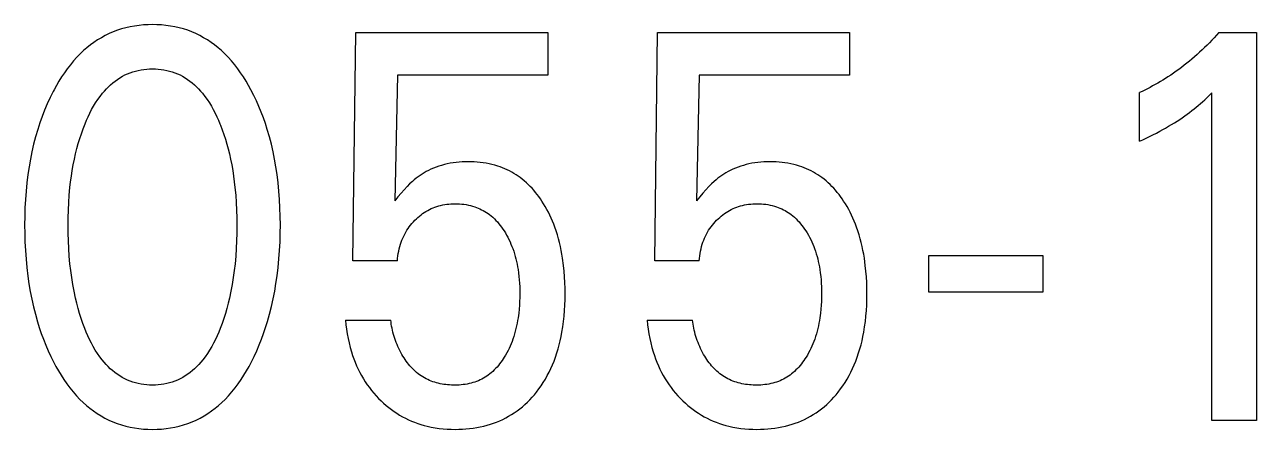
# Model space of a CAD drawing. Extents: x 0 to 420, y 0 to 297.
# Drawn here: x 151.37 to 156.73, y 185.57 to 187.33 of the extents above; entities that cross this region are included whole.
import ezdxf

# ---------------------------------------------------------------- set-up
doc = ezdxf.new("R2010")
doc.units = 0
doc.header["$LTSCALE"] = 23.1
doc.layers.add('10000_FRONT', color=7, linetype='CONTINUOUS')

msp = doc.modelspace()

# ---------------------------------------------------------------- linework, layer by layer
at = {"layer": '10000_FRONT', "color": 7, "linetype": 'CONTINUOUS'}
for p, q in [((151.8085, 187.3201), (151.7898, 187.315)), ((151.8275, 187.3244), (151.8085, 187.3201)), ((151.8466, 187.3278), (151.8275, 187.3244)), ((151.8659, 187.3305), (151.8466, 187.3278)), ((151.8853, 187.3323), (151.8659, 187.3305)), ((151.9048, 187.3335), (151.8853, 187.3323)), ((151.9243, 187.3338), (151.9048, 187.3335)), ((151.9438, 187.3335), (151.9243, 187.3338)), ((151.9634, 187.3324), (151.9438, 187.3335)), ((151.9828, 187.3305), (151.9634, 187.3324)), ((152.0022, 187.3278), (151.9828, 187.3305)), ((152.0213, 187.3244), (152.0022, 187.3278)), ((152.0403, 187.3201), (152.0213, 187.3244)), ((152.0591, 187.315), (152.0403, 187.3201)), ((151.6853, 187.2671), (151.6693, 187.2564)), ((151.7017, 187.277), (151.6853, 187.2671)), ((151.7185, 187.2862), (151.7017, 187.277)), ((151.7357, 187.2946), (151.7185, 187.2862)), ((151.7533, 187.3022), (151.7357, 187.2946)), ((151.7714, 187.3091), (151.7533, 187.3022)), ((151.7898, 187.315), (151.7714, 187.3091)), ((152.0776, 187.3091), (152.0591, 187.315)), ((152.0958, 187.3022), (152.0776, 187.3091)), ((152.1133, 187.2946), (152.0958, 187.3022)), ((152.1305, 187.2862), (152.1133, 187.2946)), ((152.1473, 187.277), (152.1305, 187.2862)), ((152.1637, 187.2671), (152.1473, 187.277)), ((152.1797, 187.2564), (152.1637, 187.2671)), ((152.7978, 186.3049), (152.8101, 187.2989)), ((152.8101, 187.2989), (153.6468, 187.2989)), ((153.6468, 187.2989), (153.6468, 187.1133)), ((154.1128, 186.3049), (154.1251, 187.2989)), ((154.1251, 187.2989), (154.9618, 187.2989)), ((154.9618, 187.2989), (154.9618, 187.1133)), ((156.5404, 187.2657), (156.53, 187.2549)), ((156.5506, 187.2766), (156.5404, 187.2657)), ((156.5607, 187.2877), (156.5506, 187.2766)), ((156.5706, 187.2989), (156.5607, 187.2877)), ((156.5706, 187.2989), (156.7345, 187.2989)), ((156.7345, 187.2989), (156.7345, 185.6085)), ((151.6242, 187.2206), (151.6102, 187.2075)), ((151.6388, 187.2331), (151.6242, 187.2206)), ((151.6538, 187.2451), (151.6388, 187.2331)), ((151.6693, 187.2564), (151.6538, 187.2451)), ((152.1952, 187.2451), (152.1797, 187.2564)), ((152.2103, 187.2331), (152.1952, 187.2451)), ((152.2248, 187.2206), (152.2103, 187.2331)), ((152.2388, 187.2075), (152.2248, 187.2206)), ((156.4871, 187.2132), (156.476, 187.2032)), ((156.498, 187.2234), (156.4871, 187.2132)), ((156.5088, 187.2338), (156.498, 187.2234)), ((156.5195, 187.2443), (156.5088, 187.2338)), ((156.53, 187.2549), (156.5195, 187.2443)), ((151.5664, 187.159), (151.5531, 187.1418)), ((151.5803, 187.1758), (151.5664, 187.159)), ((151.5949, 187.1919), (151.5803, 187.1758)), ((151.6102, 187.2075), (151.5949, 187.1919)), ((152.254, 187.1919), (152.2388, 187.2075)), ((152.2686, 187.1758), (152.254, 187.1919)), ((152.2825, 187.159), (152.2686, 187.1758)), ((152.2957, 187.1418), (152.2825, 187.159)), ((156.4315, 187.1654), (156.4201, 187.1565)), ((156.4427, 187.1746), (156.4315, 187.1654)), ((156.4538, 187.1838), (156.4427, 187.1746)), ((156.4648, 187.1933), (156.4538, 187.1838)), ((156.476, 187.2032), (156.4648, 187.1933)), ((151.5283, 187.1059), (151.5167, 187.0874)), ((151.5404, 187.1241), (151.5283, 187.1059)), ((151.5531, 187.1418), (151.5404, 187.1241)), ((151.7821, 187.1021), (151.793, 187.1086)), ((151.793, 187.1086), (151.8042, 187.1144)), ((151.8042, 187.1144), (151.8154, 187.1195)), ((151.8154, 187.1195), (151.8269, 187.1241)), ((151.8269, 187.1241), (151.8386, 187.1281)), ((151.8386, 187.1281), (151.8505, 187.1316)), ((151.8505, 187.1316), (151.8625, 187.1345)), ((151.8625, 187.1345), (151.8747, 187.1369)), ((151.8747, 187.1369), (151.887, 187.1387)), ((151.887, 187.1387), (151.8994, 187.14)), ((151.8994, 187.14), (151.9118, 187.1408)), ((151.9118, 187.1408), (151.9243, 187.1411)), ((151.9243, 187.1411), (151.9367, 187.1408)), ((151.9367, 187.1408), (151.9492, 187.14)), ((151.9492, 187.14), (151.9616, 187.1387)), ((151.9616, 187.1387), (151.9739, 187.1369)), ((151.9739, 187.1369), (151.9861, 187.1345)), ((151.9861, 187.1345), (151.9981, 187.1316)), ((151.9981, 187.1316), (152.01, 187.1281)), ((152.01, 187.1281), (152.0217, 187.1241)), ((152.0217, 187.1241), (152.0331, 187.1195)), ((152.0331, 187.1195), (152.0443, 187.1144)), ((152.0443, 187.1144), (152.0556, 187.1086)), ((152.0556, 187.1086), (152.0665, 187.1021)), ((152.3084, 187.1241), (152.2957, 187.1418)), ((152.3204, 187.1059), (152.3084, 187.1241)), ((152.3319, 187.0874), (152.3204, 187.1059)), ((152.9914, 187.1133), (152.9801, 186.5664)), ((153.6468, 187.1133), (152.9914, 187.1133)), ((154.3063, 187.1133), (154.2951, 186.5664)), ((154.9618, 187.1133), (154.3063, 187.1133)), ((156.3494, 187.1061), (156.3385, 187.0991)), ((156.3615, 187.1141), (156.3494, 187.1061)), ((156.3734, 187.1222), (156.3615, 187.1141)), ((156.3853, 187.1305), (156.3734, 187.1222)), ((156.397, 187.139), (156.3853, 187.1305)), ((156.4086, 187.1477), (156.397, 187.139)), ((156.4201, 187.1565), (156.4086, 187.1477)), ((151.5057, 187.0686), (151.4952, 187.0495)), ((151.5167, 187.0874), (151.5057, 187.0686)), ((151.7145, 187.0442), (151.7232, 187.0536)), ((151.7232, 187.0536), (151.7322, 187.0627)), ((151.7322, 187.0627), (151.7415, 187.0714)), ((151.7415, 187.0714), (151.7511, 187.0798)), ((151.7511, 187.0798), (151.7611, 187.0877)), ((151.7611, 187.0877), (151.7714, 187.0952)), ((151.7714, 187.0952), (151.7821, 187.1021)), ((152.0665, 187.1021), (152.0771, 187.0952)), ((152.0771, 187.0952), (152.0874, 187.0877)), ((152.0874, 187.0877), (152.0974, 187.0798)), ((152.0974, 187.0798), (152.1071, 187.0714)), ((152.1071, 187.0714), (152.1164, 187.0627)), ((152.1164, 187.0627), (152.1254, 187.0536)), ((152.1254, 187.0536), (152.134, 187.0442)), ((152.3429, 187.0686), (152.3319, 187.0874)), ((152.3534, 187.0495), (152.3429, 187.0686)), ((156.2596, 187.0543), (156.2479, 187.0485)), ((156.2711, 187.0603), (156.2596, 187.0543)), ((156.2825, 187.0664), (156.2711, 187.0603)), ((156.2939, 187.0726), (156.2825, 187.0664)), ((156.3052, 187.079), (156.2939, 187.0726)), ((156.3164, 187.0856), (156.3052, 187.079)), ((156.3275, 187.0923), (156.3164, 187.0856)), ((156.3385, 187.0991), (156.3275, 187.0923)), ((151.478, 187.0156), (151.4655, 186.9885)), ((151.4914, 187.0422), (151.478, 187.0156)), ((151.4952, 187.0495), (151.4914, 187.0422)), ((151.6763, 186.9929), (151.6857, 187.0071)), ((151.6857, 187.0071), (151.6957, 187.021)), ((151.6957, 187.021), (151.7063, 187.0345)), ((151.7063, 187.0345), (151.7145, 187.0442)), ((152.134, 187.0442), (152.1423, 187.0345)), ((152.1423, 187.0345), (152.1529, 187.021)), ((152.1529, 187.021), (152.1629, 187.0071)), ((152.1629, 187.0071), (152.1723, 186.9929)), ((152.3656, 187.0257), (152.3534, 187.0495)), ((152.3771, 187.0016), (152.3656, 187.0257)), ((152.3879, 186.9772), (152.3771, 187.0016)), ((156.2362, 187.0429), (156.2245, 187.0374)), ((156.2245, 186.8254), (156.2245, 187.0374)), ((156.2479, 187.0485), (156.2362, 187.0429)), ((156.4906, 186.9895), (156.5003, 186.9981)), ((156.5003, 186.9981), (156.5098, 187.0068)), ((156.5098, 187.0068), (156.5255, 187.0214)), ((156.5255, 187.0214), (156.5409, 187.0362)), ((156.5409, 185.6085), (156.5409, 187.0362)), ((151.4539, 186.9611), (151.4432, 186.9334)), ((151.4655, 186.9885), (151.4539, 186.9611)), ((151.6439, 186.9327), (151.6513, 186.9481)), ((151.6513, 186.9481), (151.6592, 186.9633)), ((151.6592, 186.9633), (151.6675, 186.9782)), ((151.6675, 186.9782), (151.6763, 186.9929)), ((152.1723, 186.9929), (152.1811, 186.9782)), ((152.1811, 186.9782), (152.1894, 186.9633)), ((152.1894, 186.9633), (152.1972, 186.9481)), ((152.1972, 186.9481), (152.2046, 186.9327)), ((152.398, 186.9525), (152.3879, 186.9772)), ((152.4075, 186.9276), (152.398, 186.9525)), ((156.4223, 186.9357), (156.4329, 186.9433)), ((156.4329, 186.9433), (156.4435, 186.9512)), ((156.4435, 186.9512), (156.4539, 186.9591)), ((156.4539, 186.9591), (156.463, 186.9663)), ((156.463, 186.9663), (156.4719, 186.9736)), ((156.4719, 186.9736), (156.4808, 186.9811)), ((156.4808, 186.9811), (156.4906, 186.9895)), ((151.4332, 186.9054), (151.4241, 186.8771)), ((151.4432, 186.9334), (151.4332, 186.9054)), ((151.6221, 186.8801), (151.6304, 186.9013)), ((151.6304, 186.9013), (151.637, 186.9171)), ((151.637, 186.9171), (151.6439, 186.9327)), ((152.2046, 186.9327), (152.2116, 186.9171)), ((152.2116, 186.9171), (152.2182, 186.9013)), ((152.2182, 186.9013), (152.2205, 186.8956)), ((152.2205, 186.8956), (152.2282, 186.8753)), ((152.4163, 186.9024), (152.4075, 186.9276)), ((152.4245, 186.8771), (152.4163, 186.9024)), ((156.3391, 186.8833), (156.3519, 186.8907)), ((156.3519, 186.8907), (156.3646, 186.8982)), ((156.3646, 186.8982), (156.3772, 186.9059)), ((156.3772, 186.9059), (156.3897, 186.9137)), ((156.3897, 186.9137), (156.4007, 186.9209)), ((156.4007, 186.9209), (156.4115, 186.9282)), ((156.4115, 186.9282), (156.4223, 186.9357)), ((151.4147, 186.845), (151.4063, 186.8126)), ((151.4241, 186.8771), (151.4147, 186.845)), ((151.6009, 186.8153), (151.6074, 186.837)), ((151.6074, 186.837), (151.6145, 186.8586)), ((151.6145, 186.8586), (151.6221, 186.8801)), ((152.2282, 186.8753), (152.2354, 186.8548)), ((152.2354, 186.8548), (152.2421, 186.8341)), ((152.4339, 186.845), (152.4245, 186.8771)), ((152.4423, 186.8126), (152.4339, 186.845)), ((156.2394, 186.8324), (156.2543, 186.8394)), ((156.2543, 186.8394), (156.2691, 186.8466)), ((156.2691, 186.8466), (156.2839, 186.854)), ((156.2839, 186.854), (156.2986, 186.8615)), ((156.2986, 186.8615), (156.3132, 186.8692)), ((156.3132, 186.8692), (156.3262, 186.8762)), ((156.3262, 186.8762), (156.3391, 186.8833)), ((151.4063, 186.8126), (151.3987, 186.78)), ((151.5894, 186.7713), (151.5949, 186.7934)), ((151.5949, 186.7934), (151.6009, 186.8153)), ((152.2421, 186.8341), (152.2483, 186.8133)), ((152.2483, 186.8133), (152.2539, 186.7924)), ((152.2539, 186.7924), (152.2592, 186.7713)), ((152.4498, 186.78), (152.4423, 186.8126)), ((156.2245, 186.8254), (156.2394, 186.8324)), ((151.3921, 186.7472), (151.3863, 186.7142)), ((151.3987, 186.78), (151.3921, 186.7472)), ((151.5791, 186.7226), (151.584, 186.747)), ((151.584, 186.747), (151.5894, 186.7713)), ((152.2592, 186.7713), (152.2646, 186.747)), ((152.2646, 186.747), (152.2695, 186.7226)), ((152.4565, 186.7472), (152.4498, 186.78)), ((152.4622, 186.7142), (152.4565, 186.7472)), ((153.2211, 186.7294), (153.208, 186.7267)), ((153.2342, 186.7315), (153.2211, 186.7294)), ((153.2474, 186.7333), (153.2342, 186.7315)), ((153.2607, 186.7346), (153.2474, 186.7333)), ((153.274, 186.7355), (153.2607, 186.7346)), ((153.2873, 186.7361), (153.274, 186.7355)), ((153.3007, 186.7362), (153.2873, 186.7361)), ((153.3137, 186.7361), (153.3007, 186.7362)), ((153.3267, 186.7355), (153.3137, 186.7361)), ((153.3396, 186.7347), (153.3267, 186.7355)), ((153.3526, 186.7334), (153.3396, 186.7347)), ((153.3655, 186.7318), (153.3526, 186.7334)), ((153.3783, 186.7297), (153.3655, 186.7318)), ((153.3911, 186.7272), (153.3783, 186.7297)), ((154.536, 186.7294), (154.523, 186.7267)), ((154.5492, 186.7315), (154.536, 186.7294)), ((154.5624, 186.7333), (154.5492, 186.7315)), ((154.5756, 186.7346), (154.5624, 186.7333)), ((154.5889, 186.7355), (154.5756, 186.7346)), ((154.6023, 186.7361), (154.5889, 186.7355)), ((154.6156, 186.7362), (154.6023, 186.7361)), ((154.6286, 186.7361), (154.6156, 186.7362)), ((154.6416, 186.7355), (154.6286, 186.7361)), ((154.6546, 186.7347), (154.6416, 186.7355)), ((154.6675, 186.7334), (154.6546, 186.7347)), ((154.6804, 186.7318), (154.6675, 186.7334)), ((154.6933, 186.7297), (154.6804, 186.7318)), ((154.706, 186.7272), (154.6933, 186.7297)), ((151.3814, 186.6811), (151.3769, 186.6447)), ((151.3863, 186.7142), (151.3814, 186.6811)), ((151.571, 186.6734), (151.5748, 186.698)), ((151.5748, 186.698), (151.5791, 186.7226)), ((152.2695, 186.7226), (152.2738, 186.698)), ((152.2738, 186.698), (152.2776, 186.6734)), ((152.4672, 186.6811), (152.4622, 186.7142)), ((152.4717, 186.6447), (152.4672, 186.6811)), ((153.0903, 186.6767), (153.0816, 186.6706)), ((153.0992, 186.6825), (153.0903, 186.6767)), ((153.1082, 186.6881), (153.0992, 186.6825)), ((153.1174, 186.6933), (153.1082, 186.6881)), ((153.1268, 186.6982), (153.1174, 186.6933)), ((153.1379, 186.7035), (153.1268, 186.6982)), ((153.1492, 186.7085), (153.1379, 186.7035)), ((153.1607, 186.7129), (153.1492, 186.7085)), ((153.1724, 186.717), (153.1607, 186.7129)), ((153.1842, 186.7206), (153.1724, 186.717)), ((153.1961, 186.7239), (153.1842, 186.7206)), ((153.208, 186.7267), (153.1961, 186.7239)), ((153.4037, 186.7244), (153.3911, 186.7272)), ((153.4163, 186.721), (153.4037, 186.7244)), ((153.4287, 186.7172), (153.4163, 186.721)), ((153.4391, 186.7136), (153.4287, 186.7172)), ((153.4495, 186.7097), (153.4391, 186.7136)), ((153.4597, 186.7054), (153.4495, 186.7097)), ((153.4698, 186.7009), (153.4597, 186.7054)), ((153.4797, 186.696), (153.4698, 186.7009)), ((153.4895, 186.6908), (153.4797, 186.696)), ((153.4991, 186.6852), (153.4895, 186.6908)), ((153.5085, 186.6794), (153.4991, 186.6852)), ((153.5177, 186.6733), (153.5085, 186.6794)), ((154.4052, 186.6767), (154.3966, 186.6706)), ((154.4141, 186.6825), (154.4052, 186.6767)), ((154.4231, 186.6881), (154.4141, 186.6825)), ((154.4324, 186.6933), (154.4231, 186.6881)), ((154.4417, 186.6982), (154.4324, 186.6933)), ((154.4529, 186.7035), (154.4417, 186.6982)), ((154.4642, 186.7085), (154.4529, 186.7035)), ((154.4757, 186.7129), (154.4642, 186.7085)), ((154.4873, 186.717), (154.4757, 186.7129)), ((154.4991, 186.7206), (154.4873, 186.717)), ((154.511, 186.7239), (154.4991, 186.7206)), ((154.523, 186.7267), (154.511, 186.7239)), ((154.7187, 186.7244), (154.706, 186.7272)), ((154.7312, 186.721), (154.7187, 186.7244)), ((154.7436, 186.7172), (154.7312, 186.721)), ((154.7541, 186.7136), (154.7436, 186.7172)), ((154.7644, 186.7097), (154.7541, 186.7136)), ((154.7746, 186.7054), (154.7644, 186.7097)), ((154.7847, 186.7009), (154.7746, 186.7054)), ((154.7946, 186.696), (154.7847, 186.7009)), ((154.8044, 186.6908), (154.7946, 186.696)), ((154.814, 186.6852), (154.8044, 186.6908)), ((154.8234, 186.6794), (154.814, 186.6852)), ((154.8327, 186.6733), (154.8234, 186.6794)), ((151.3769, 186.6447), (151.3733, 186.6081)), ((151.5618, 186.591), (151.5648, 186.6239)), ((151.5648, 186.6239), (151.5677, 186.6487)), ((151.5677, 186.6487), (151.571, 186.6734)), ((152.2776, 186.6734), (152.2809, 186.6487)), ((152.2809, 186.6487), (152.2837, 186.6239)), ((152.2837, 186.6239), (152.2868, 186.591)), ((152.4753, 186.6081), (152.4717, 186.6447)), ((153.0334, 186.6279), (153.0204, 186.6141)), ((153.0449, 186.6395), (153.0334, 186.6279)), ((153.0569, 186.6507), (153.0449, 186.6395)), ((153.065, 186.6576), (153.0569, 186.6507)), ((153.0732, 186.6642), (153.065, 186.6576)), ((153.0816, 186.6706), (153.0732, 186.6642)), ((153.5267, 186.6669), (153.5177, 186.6733)), ((153.5355, 186.6602), (153.5267, 186.6669)), ((153.5446, 186.6528), (153.5355, 186.6602)), ((153.5534, 186.6451), (153.5446, 186.6528)), ((153.5619, 186.6372), (153.5534, 186.6451)), ((153.5702, 186.629), (153.5619, 186.6372)), ((153.5782, 186.6205), (153.5702, 186.629)), ((154.3483, 186.6279), (154.3353, 186.6141)), ((154.3599, 186.6395), (154.3483, 186.6279)), ((154.3719, 186.6507), (154.3599, 186.6395)), ((154.3799, 186.6576), (154.3719, 186.6507)), ((154.3881, 186.6642), (154.3799, 186.6576)), ((154.3966, 186.6706), (154.3881, 186.6642)), ((154.8417, 186.6669), (154.8327, 186.6733)), ((154.8505, 186.6602), (154.8417, 186.6669)), ((154.8595, 186.6528), (154.8505, 186.6602)), ((154.8683, 186.6451), (154.8595, 186.6528)), ((154.8769, 186.6372), (154.8683, 186.6451)), ((154.8851, 186.629), (154.8769, 186.6372)), ((154.8932, 186.6205), (154.8851, 186.629)), ((151.3706, 186.5716), (151.3687, 186.5349)), ((151.3733, 186.6081), (151.3706, 186.5716)), ((151.5595, 186.5581), (151.5618, 186.591)), ((152.2868, 186.591), (152.2891, 186.5581)), ((152.478, 186.5716), (152.4753, 186.6081)), ((152.4799, 186.5349), (152.478, 186.5716)), ((152.9938, 186.5832), (152.9801, 186.5664)), ((153.0078, 186.5998), (152.9938, 186.5832)), ((153.0204, 186.6141), (153.0078, 186.5998)), ((153.586, 186.6118), (153.5782, 186.6205)), ((153.5936, 186.6028), (153.586, 186.6118)), ((153.6008, 186.5937), (153.5936, 186.6028)), ((153.6079, 186.5844), (153.6008, 186.5937)), ((153.6147, 186.5748), (153.6079, 186.5844)), ((153.6212, 186.5652), (153.6147, 186.5748)), ((154.3087, 186.5832), (154.2951, 186.5664)), ((154.3227, 186.5998), (154.3087, 186.5832)), ((154.3353, 186.6141), (154.3227, 186.5998)), ((154.901, 186.6118), (154.8932, 186.6205)), ((154.9085, 186.6028), (154.901, 186.6118)), ((154.9158, 186.5937), (154.9085, 186.6028)), ((154.9228, 186.5844), (154.9158, 186.5937)), ((154.9296, 186.5748), (154.9228, 186.5844)), ((154.9361, 186.5652), (154.9296, 186.5748)), ((151.3687, 186.5349), (151.3676, 186.4982)), ((151.5569, 186.4921), (151.5579, 186.5251)), ((151.5579, 186.5251), (151.5595, 186.5581)), ((152.2891, 186.5581), (152.2907, 186.5251)), ((152.2907, 186.5251), (152.2916, 186.4921)), ((152.481, 186.4982), (152.4799, 186.5349)), ((153.1014, 186.5103), (153.1086, 186.5152)), ((153.1086, 186.5152), (153.116, 186.5198)), ((153.116, 186.5198), (153.1236, 186.5242)), ((153.1236, 186.5242), (153.1313, 186.5282)), ((153.1313, 186.5282), (153.1391, 186.5319)), ((153.1391, 186.5319), (153.147, 186.5353)), ((153.147, 186.5353), (153.1551, 186.5384)), ((153.1551, 186.5384), (153.1633, 186.5412)), ((153.1633, 186.5412), (153.1716, 186.5437)), ((153.1716, 186.5437), (153.1799, 186.5459)), ((153.1799, 186.5459), (153.1888, 186.5478)), ((153.1888, 186.5478), (153.1978, 186.5495)), ((153.1978, 186.5495), (153.2068, 186.5508)), ((153.2068, 186.5508), (153.2159, 186.5518)), ((153.2159, 186.5518), (153.225, 186.5525)), ((153.225, 186.5525), (153.2342, 186.553)), ((153.2342, 186.553), (153.2433, 186.5531)), ((153.2433, 186.5531), (153.2529, 186.553)), ((153.2529, 186.553), (153.2625, 186.5525)), ((153.2625, 186.5525), (153.2721, 186.5518)), ((153.2721, 186.5518), (153.2817, 186.5507)), ((153.2817, 186.5507), (153.2912, 186.5493)), ((153.2912, 186.5493), (153.3006, 186.5475)), ((153.3006, 186.5475), (153.31, 186.5454)), ((153.31, 186.5454), (153.3193, 186.5429)), ((153.3193, 186.5429), (153.3284, 186.54)), ((153.3284, 186.54), (153.3361, 186.5372)), ((153.3361, 186.5372), (153.3437, 186.5342)), ((153.3437, 186.5342), (153.3512, 186.5309)), ((153.3512, 186.5309), (153.3585, 186.5273)), ((153.3585, 186.5273), (153.3657, 186.5235)), ((153.3657, 186.5235), (153.3728, 186.5194)), ((153.3728, 186.5194), (153.3797, 186.5151)), ((153.3797, 186.5151), (153.3865, 186.5105)), ((153.6288, 186.5532), (153.6212, 186.5652)), ((153.6361, 186.541), (153.6288, 186.5532)), ((153.643, 186.5286), (153.6361, 186.541)), ((153.6496, 186.516), (153.643, 186.5286)), ((153.6558, 186.5033), (153.6496, 186.516)), ((154.4163, 186.5103), (154.4236, 186.5152)), ((154.4236, 186.5152), (154.431, 186.5198)), ((154.431, 186.5198), (154.4386, 186.5242)), ((154.4386, 186.5242), (154.4462, 186.5282)), ((154.4462, 186.5282), (154.454, 186.5319)), ((154.454, 186.5319), (154.462, 186.5353)), ((154.462, 186.5353), (154.47, 186.5384)), ((154.47, 186.5384), (154.4782, 186.5412)), ((154.4782, 186.5412), (154.4865, 186.5437)), ((154.4865, 186.5437), (154.4949, 186.5459)), ((154.4949, 186.5459), (154.5038, 186.5478)), ((154.5038, 186.5478), (154.5128, 186.5495)), ((154.5128, 186.5495), (154.5218, 186.5508)), ((154.5218, 186.5508), (154.5309, 186.5518)), ((154.5309, 186.5518), (154.54, 186.5525)), ((154.54, 186.5525), (154.5491, 186.553)), ((154.5491, 186.553), (154.5583, 186.5531)), ((154.5583, 186.5531), (154.5679, 186.553)), ((154.5679, 186.553), (154.5775, 186.5525)), ((154.5775, 186.5525), (154.5871, 186.5518)), ((154.5871, 186.5518), (154.5966, 186.5507)), ((154.5966, 186.5507), (154.6061, 186.5493)), ((154.6061, 186.5493), (154.6156, 186.5475)), ((154.6156, 186.5475), (154.6249, 186.5454)), ((154.6249, 186.5454), (154.6342, 186.5429)), ((154.6342, 186.5429), (154.6434, 186.54)), ((154.6434, 186.54), (154.651, 186.5372)), ((154.651, 186.5372), (154.6586, 186.5342)), ((154.6586, 186.5342), (154.6661, 186.5309)), ((154.6661, 186.5309), (154.6734, 186.5273)), ((154.6734, 186.5273), (154.6807, 186.5235)), ((154.6807, 186.5235), (154.6877, 186.5194)), ((154.6877, 186.5194), (154.6946, 186.5151)), ((154.6946, 186.5151), (154.7014, 186.5105)), ((154.9438, 186.5532), (154.9361, 186.5652)), ((154.951, 186.541), (154.9438, 186.5532)), ((154.958, 186.5286), (154.951, 186.541)), ((154.9645, 186.516), (154.958, 186.5286)), ((154.9708, 186.5033), (154.9645, 186.516)), ((151.3676, 186.4982), (151.3672, 186.4615)), ((151.3672, 186.4615), (151.3675, 186.4242)), ((151.5566, 186.4591), (151.5569, 186.4921)), ((152.2916, 186.4921), (152.2919, 186.4591)), ((152.4814, 186.4615), (152.481, 186.4982)), ((152.4811, 186.4243), (152.4814, 186.4615)), ((153.0433, 186.4531), (153.049, 186.4606)), ((153.049, 186.4606), (153.0549, 186.4678)), ((153.0549, 186.4678), (153.0612, 186.4748)), ((153.0612, 186.4748), (153.0676, 186.4815)), ((153.0676, 186.4815), (153.0743, 186.488)), ((153.0743, 186.488), (153.0808, 186.4939)), ((153.0808, 186.4939), (153.0875, 186.4996)), ((153.0875, 186.4996), (153.0944, 186.5051)), ((153.0944, 186.5051), (153.1014, 186.5103)), ((153.3865, 186.5105), (153.393, 186.5057)), ((153.393, 186.5057), (153.3994, 186.5006)), ((153.3994, 186.5006), (153.4068, 186.4943)), ((153.4068, 186.4943), (153.4139, 186.4877)), ((153.4139, 186.4877), (153.4207, 186.4809)), ((153.4207, 186.4809), (153.4272, 186.4738)), ((153.4272, 186.4738), (153.4335, 186.4664)), ((153.4335, 186.4664), (153.4396, 186.4588)), ((153.6617, 186.4904), (153.6558, 186.5033)), ((153.6673, 186.4774), (153.6617, 186.4904)), ((153.6726, 186.4642), (153.6673, 186.4774)), ((153.6775, 186.451), (153.6726, 186.4642)), ((154.3582, 186.4531), (154.3639, 186.4606)), ((154.3639, 186.4606), (154.3699, 186.4678)), ((154.3699, 186.4678), (154.3761, 186.4748)), ((154.3761, 186.4748), (154.3826, 186.4815)), ((154.3826, 186.4815), (154.3893, 186.488)), ((154.3893, 186.488), (154.3958, 186.4939)), ((154.3958, 186.4939), (154.4024, 186.4996)), ((154.4024, 186.4996), (154.4093, 186.5051)), ((154.4093, 186.5051), (154.4163, 186.5103)), ((154.7014, 186.5105), (154.708, 186.5057)), ((154.708, 186.5057), (154.7144, 186.5006)), ((154.7144, 186.5006), (154.7217, 186.4943)), ((154.7217, 186.4943), (154.7288, 186.4877)), ((154.7288, 186.4877), (154.7356, 186.4809)), ((154.7356, 186.4809), (154.7422, 186.4738)), ((154.7422, 186.4738), (154.7485, 186.4664)), ((154.7485, 186.4664), (154.7545, 186.4588)), ((154.9767, 186.4904), (154.9708, 186.5033)), ((154.9823, 186.4774), (154.9767, 186.4904)), ((154.9875, 186.4642), (154.9823, 186.4774)), ((154.9925, 186.451), (154.9875, 186.4642)), ((151.3675, 186.4242), (151.3686, 186.3869)), ((151.5569, 186.4256), (151.5566, 186.4591)), ((151.5578, 186.3922), (151.5569, 186.4256)), ((152.2916, 186.4256), (152.2907, 186.3922)), ((152.2919, 186.4591), (152.2916, 186.4256)), ((152.48, 186.3871), (152.4811, 186.4243)), ((153.0151, 186.4037), (153.0191, 186.4125)), ((153.0191, 186.4125), (153.0233, 186.4211)), ((153.0233, 186.4211), (153.0279, 186.4295)), ((153.0279, 186.4295), (153.0328, 186.4377)), ((153.0328, 186.4377), (153.0379, 186.4455)), ((153.0379, 186.4455), (153.0433, 186.4531)), ((153.4396, 186.4588), (153.4454, 186.4511)), ((153.4454, 186.4511), (153.451, 186.4431)), ((153.451, 186.4431), (153.4563, 186.435)), ((153.4563, 186.435), (153.4621, 186.4258)), ((153.4621, 186.4258), (153.4675, 186.4165)), ((153.4675, 186.4165), (153.4727, 186.407)), ((153.4727, 186.407), (153.4776, 186.3973)), ((153.6832, 186.4345), (153.6775, 186.451)), ((153.6885, 186.4178), (153.6832, 186.4345)), ((153.6933, 186.401), (153.6885, 186.4178)), ((154.3301, 186.4037), (154.334, 186.4125)), ((154.334, 186.4125), (154.3383, 186.4211)), ((154.3383, 186.4211), (154.3428, 186.4295)), ((154.3428, 186.4295), (154.3477, 186.4377)), ((154.3477, 186.4377), (154.3528, 186.4455)), ((154.3528, 186.4455), (154.3582, 186.4531)), ((154.7545, 186.4588), (154.7603, 186.4511)), ((154.7603, 186.4511), (154.7659, 186.4431)), ((154.7659, 186.4431), (154.7713, 186.435)), ((154.7713, 186.435), (154.777, 186.4258)), ((154.777, 186.4258), (154.7824, 186.4165)), ((154.7824, 186.4165), (154.7876, 186.407)), ((154.7876, 186.407), (154.7925, 186.3973)), ((154.9982, 186.4345), (154.9925, 186.451)), ((155.0034, 186.4178), (154.9982, 186.4345)), ((155.0082, 186.401), (155.0034, 186.4178)), ((151.3686, 186.3869), (151.3705, 186.3496)), ((151.5594, 186.3587), (151.5578, 186.3922)), ((151.5617, 186.3253), (151.5594, 186.3587)), ((152.2892, 186.3587), (152.2869, 186.3253)), ((152.2907, 186.3922), (152.2892, 186.3587)), ((152.4781, 186.3499), (152.48, 186.3871)), ((152.9973, 186.3462), (152.9996, 186.3564)), ((152.9996, 186.3564), (153.0022, 186.3666)), ((153.0022, 186.3666), (153.0052, 186.3767)), ((153.0052, 186.3767), (153.0082, 186.3858)), ((153.0082, 186.3858), (153.0115, 186.3948)), ((153.0115, 186.3948), (153.0151, 186.4037)), ((153.4776, 186.3973), (153.4822, 186.3875)), ((153.4822, 186.3875), (153.4865, 186.3776)), ((153.4865, 186.3776), (153.4906, 186.3676)), ((153.4906, 186.3676), (153.4944, 186.3575)), ((153.4944, 186.3575), (153.4983, 186.3464)), ((153.6977, 186.3841), (153.6933, 186.401)), ((153.7017, 186.3671), (153.6977, 186.3841)), ((153.7053, 186.35), (153.7017, 186.3671)), ((154.3122, 186.3462), (154.3145, 186.3564)), ((154.3145, 186.3564), (154.3171, 186.3666)), ((154.3171, 186.3666), (154.3201, 186.3767)), ((154.3201, 186.3767), (154.3231, 186.3858)), ((154.3231, 186.3858), (154.3264, 186.3948)), ((154.3264, 186.3948), (154.3301, 186.4037)), ((154.7925, 186.3973), (154.7971, 186.3875)), ((154.7971, 186.3875), (154.8015, 186.3776)), ((154.8015, 186.3776), (154.8056, 186.3676)), ((154.8056, 186.3676), (154.8094, 186.3575)), ((154.8094, 186.3575), (154.8132, 186.3464)), ((155.0126, 186.3841), (155.0082, 186.401)), ((155.0166, 186.3671), (155.0126, 186.3841)), ((155.0202, 186.35), (155.0166, 186.3671)), ((151.3705, 186.3496), (151.3732, 186.3124)), ((151.3732, 186.3124), (151.3767, 186.2753)), ((151.5647, 186.2919), (151.5617, 186.3253)), ((152.2869, 186.3253), (152.2839, 186.2919)), ((152.4718, 186.2757), (152.4754, 186.3128)), ((152.4754, 186.3128), (152.4781, 186.3499)), ((152.9914, 186.3049), (152.7978, 186.3049)), ((152.9914, 186.3049), (152.9924, 186.3152)), ((152.9924, 186.3152), (152.9937, 186.3256)), ((152.9937, 186.3256), (152.9953, 186.3359)), ((152.9953, 186.3359), (152.9973, 186.3462)), ((153.4983, 186.3464), (153.5019, 186.3352)), ((153.5019, 186.3352), (153.5051, 186.3239)), ((153.5051, 186.3239), (153.5081, 186.3125)), ((153.5081, 186.3125), (153.5108, 186.3011)), ((153.5108, 186.3011), (153.5132, 186.2895)), ((153.7085, 186.3328), (153.7053, 186.35)), ((153.7113, 186.3156), (153.7085, 186.3328)), ((153.7156, 186.2845), (153.7113, 186.3156)), ((154.3063, 186.3049), (154.1128, 186.3049)), ((154.3063, 186.3049), (154.3073, 186.3152)), ((154.3073, 186.3152), (154.3087, 186.3256)), ((154.3087, 186.3256), (154.3103, 186.3359)), ((154.3103, 186.3359), (154.3122, 186.3462)), ((154.8132, 186.3464), (154.8168, 186.3352)), ((154.8168, 186.3352), (154.8201, 186.3239)), ((154.8201, 186.3239), (154.823, 186.3125)), ((154.823, 186.3125), (154.8257, 186.3011)), ((154.8257, 186.3011), (154.8282, 186.2895)), ((155.0234, 186.3328), (155.0202, 186.35)), ((155.0263, 186.3156), (155.0234, 186.3328)), ((155.0305, 186.2845), (155.0263, 186.3156)), ((155.3069, 186.1676), (155.3069, 186.3278)), ((155.3069, 186.3278), (155.8046, 186.3278)), ((155.8046, 186.3278), (155.8046, 186.1676)), ((151.3767, 186.2753), (151.3812, 186.2382)), ((151.5681, 186.2617), (151.5647, 186.2919)), ((151.5722, 186.2316), (151.5681, 186.2617)), ((152.2804, 186.2617), (152.2764, 186.2316)), ((152.2839, 186.2919), (152.2804, 186.2617)), ((152.4674, 186.2388), (152.4718, 186.2757)), ((153.5132, 186.2895), (153.5154, 186.278)), ((153.5154, 186.278), (153.5173, 186.2664)), ((153.5173, 186.2664), (153.5194, 186.2515)), ((153.5194, 186.2515), (153.5212, 186.2365)), ((153.7182, 186.2595), (153.7156, 186.2845)), ((153.7202, 186.2345), (153.7182, 186.2595)), ((154.8282, 186.2895), (154.8303, 186.278)), ((154.8303, 186.278), (154.8323, 186.2664)), ((154.8323, 186.2664), (154.8344, 186.2515)), ((154.8344, 186.2515), (154.8361, 186.2365)), ((155.0332, 186.2595), (155.0305, 186.2845)), ((155.0352, 186.2345), (155.0332, 186.2595)), ((151.3812, 186.2382), (151.386, 186.2046)), ((151.386, 186.2046), (151.3917, 186.1711)), ((151.577, 186.2017), (151.5722, 186.2316)), ((151.5826, 186.1718), (151.577, 186.2017)), ((152.2715, 186.2017), (152.266, 186.1718)), ((152.2764, 186.2316), (152.2715, 186.2017)), ((152.4568, 186.1717), (152.4625, 186.2052)), ((152.4625, 186.2052), (152.4674, 186.2388)), ((153.5212, 186.2365), (153.5226, 186.2216)), ((153.5226, 186.2216), (153.5236, 186.2066)), ((153.5236, 186.2066), (153.5244, 186.1916)), ((153.5244, 186.1916), (153.5248, 186.1766)), ((153.7216, 186.2094), (153.7202, 186.2345)), ((153.7224, 186.1843), (153.7216, 186.2094)), ((154.8361, 186.2365), (154.8375, 186.2216)), ((154.8375, 186.2216), (154.8386, 186.2066)), ((154.8386, 186.2066), (154.8393, 186.1916)), ((154.8393, 186.1916), (154.8397, 186.1766)), ((155.0365, 186.2094), (155.0352, 186.2345)), ((155.0373, 186.1843), (155.0365, 186.2094)), ((151.3917, 186.1711), (151.3982, 186.1378)), ((151.3982, 186.1378), (151.4056, 186.1046)), ((151.5889, 186.1421), (151.5826, 186.1718)), ((151.5943, 186.1197), (151.5889, 186.1421)), ((152.2596, 186.1421), (152.2542, 186.1197)), ((152.266, 186.1718), (152.2596, 186.1421)), ((152.4429, 186.1052), (152.4503, 186.1383)), ((152.4503, 186.1383), (152.4568, 186.1717)), ((153.5248, 186.1446), (153.5242, 186.1276)), ((153.5248, 186.1766), (153.5249, 186.1615)), ((153.5249, 186.1615), (153.5248, 186.1446)), ((153.7223, 186.1353), (153.7226, 186.1591)), ((153.7226, 186.1591), (153.7224, 186.1843)), ((154.8397, 186.1446), (154.8392, 186.1276)), ((154.8397, 186.1766), (154.8399, 186.1615)), ((154.8399, 186.1615), (154.8397, 186.1446)), ((155.0375, 186.1591), (155.0373, 186.1843)), ((155.0373, 186.1353), (155.0375, 186.1591)), ((155.8046, 186.1676), (155.3069, 186.1676)), ((151.4056, 186.1046), (151.4139, 186.0717)), ((151.6002, 186.0974), (151.5943, 186.1197)), ((151.6067, 186.0752), (151.6002, 186.0974)), ((152.2483, 186.0974), (152.2419, 186.0752)), ((152.2542, 186.1197), (152.2483, 186.0974)), ((152.4346, 186.0723), (152.4429, 186.1052)), ((153.522, 186.0937), (153.5203, 186.0768)), ((153.5233, 186.1106), (153.522, 186.0937)), ((153.5242, 186.1276), (153.5233, 186.1106)), ((153.7183, 186.0638), (153.7202, 186.0876)), ((153.7202, 186.0876), (153.7215, 186.1114)), ((153.7215, 186.1114), (153.7223, 186.1353)), ((154.8369, 186.0937), (154.8352, 186.0768)), ((154.8383, 186.1106), (154.8369, 186.0937)), ((154.8392, 186.1276), (154.8383, 186.1106)), ((155.0332, 186.0638), (155.0351, 186.0876)), ((155.0351, 186.0876), (155.0365, 186.1114)), ((155.0365, 186.1114), (155.0373, 186.1353)), ((151.4139, 186.0717), (151.4232, 186.039)), ((151.4232, 186.039), (151.4312, 186.0133)), ((151.6137, 186.0532), (151.6067, 186.0752)), ((151.6212, 186.0314), (151.6137, 186.0532)), ((151.6293, 186.0097), (151.6212, 186.0314)), ((152.2274, 186.0314), (152.2192, 186.0097)), ((152.2349, 186.0532), (152.2274, 186.0314)), ((152.2419, 186.0752), (152.2349, 186.0532)), ((152.4174, 186.0138), (152.4254, 186.0396)), ((152.4254, 186.0396), (152.4346, 186.0723)), ((152.7651, 186.0459), (152.7671, 186.026)), ((152.7651, 186.0459), (152.9627, 186.0459)), ((152.9637, 186.0372), (152.9627, 186.0459)), ((152.965, 186.0285), (152.9637, 186.0372)), ((153.5134, 186.0323), (153.511, 186.0207)), ((153.5155, 186.044), (153.5134, 186.0323)), ((153.5174, 186.0558), (153.5155, 186.044)), ((153.5203, 186.0768), (153.5174, 186.0558)), ((153.7126, 186.0164), (153.7158, 186.0401)), ((153.7158, 186.0401), (153.7183, 186.0638)), ((154.08, 186.0459), (154.082, 186.026)), ((154.08, 186.0459), (154.2777, 186.0459)), ((154.2787, 186.0372), (154.2777, 186.0459)), ((154.2799, 186.0285), (154.2787, 186.0372)), ((154.8283, 186.0323), (154.8259, 186.0207)), ((154.8305, 186.044), (154.8283, 186.0323)), ((154.8324, 186.0558), (154.8305, 186.044)), ((154.8352, 186.0768), (154.8324, 186.0558)), ((155.0275, 186.0164), (155.0307, 186.0401)), ((155.0307, 186.0401), (155.0332, 186.0638)), ((151.4312, 186.0133), (151.4399, 185.9878)), ((151.4399, 185.9878), (151.4492, 185.9625)), ((151.6359, 185.9935), (151.6293, 186.0097)), ((151.6429, 185.9775), (151.6359, 185.9935)), ((151.6502, 185.9616), (151.6429, 185.9775)), ((152.2057, 185.9775), (152.1983, 185.9616)), ((152.2127, 185.9935), (152.2057, 185.9775)), ((152.2192, 186.0097), (152.2127, 185.9935)), ((152.3994, 185.9628), (152.4087, 185.9882)), ((152.4087, 185.9882), (152.4174, 186.0138)), ((152.7671, 186.026), (152.7696, 186.0061)), ((152.7696, 186.0061), (152.7728, 185.9862)), ((152.7728, 185.9862), (152.7765, 185.9664)), ((152.9665, 186.0197), (152.965, 186.0285)), ((152.9682, 186.0108), (152.9665, 186.0197)), ((152.9701, 186.0019), (152.9682, 186.0108)), ((152.9723, 185.993), (152.9701, 186.0019)), ((152.9747, 185.984), (152.9723, 185.993)), ((152.9773, 185.9751), (152.9747, 185.984)), ((153.5022, 185.9861), (153.4987, 185.9747)), ((153.5054, 185.9975), (153.5022, 185.9861)), ((153.5083, 186.0091), (153.5054, 185.9975)), ((153.511, 186.0207), (153.5083, 186.0091)), ((153.7052, 185.9746), (153.7087, 185.9929)), ((153.7087, 185.9929), (153.7126, 186.0164)), ((154.082, 186.026), (154.0846, 186.0061)), ((154.0846, 186.0061), (154.0877, 185.9862)), ((154.0877, 185.9862), (154.0915, 185.9664)), ((154.2814, 186.0197), (154.2799, 186.0285)), ((154.2831, 186.0108), (154.2814, 186.0197)), ((154.2851, 186.0019), (154.2831, 186.0108)), ((154.2872, 185.993), (154.2851, 186.0019)), ((154.2896, 185.984), (154.2872, 185.993)), ((154.2922, 185.9751), (154.2896, 185.984)), ((154.8171, 185.9861), (154.8136, 185.9747)), ((154.8203, 185.9975), (154.8171, 185.9861)), ((154.8233, 186.0091), (154.8203, 185.9975)), ((154.8259, 186.0207), (154.8233, 186.0091)), ((155.0201, 185.9746), (155.0237, 185.9929)), ((155.0237, 185.9929), (155.0275, 186.0164)), ((151.4492, 185.9625), (151.4591, 185.9374)), ((151.4591, 185.9374), (151.4698, 185.9126)), ((151.6581, 185.946), (151.6502, 185.9616)), ((151.6664, 185.9306), (151.6581, 185.946)), ((151.6752, 185.9155), (151.6664, 185.9306)), ((152.1822, 185.9306), (152.1733, 185.9155)), ((152.1905, 185.946), (152.1822, 185.9306)), ((152.1983, 185.9616), (152.1905, 185.946)), ((152.3788, 185.9128), (152.3894, 185.9377)), ((152.3894, 185.9377), (152.3994, 185.9628)), ((152.7765, 185.9664), (152.7809, 185.9467)), ((152.7809, 185.9467), (152.7859, 185.9271)), ((152.7859, 185.9271), (152.7915, 185.9077)), ((152.9801, 185.9661), (152.9773, 185.9751)), ((152.9832, 185.9572), (152.9801, 185.9661)), ((152.9865, 185.9484), (152.9832, 185.9572)), ((152.99, 185.9395), (152.9865, 185.9484)), ((152.9937, 185.9308), (152.99, 185.9395)), ((152.9977, 185.9221), (152.9937, 185.9308)), ((153.4783, 185.9229), (153.4735, 185.9131)), ((153.4828, 185.9329), (153.4783, 185.9229)), ((153.4871, 185.943), (153.4828, 185.9329)), ((153.4911, 185.9531), (153.4871, 185.943)), ((153.4949, 185.9634), (153.4911, 185.9531)), ((153.4987, 185.9747), (153.4949, 185.9634)), ((153.6919, 185.9206), (153.6968, 185.9385)), ((153.6968, 185.9385), (153.7012, 185.9565)), ((153.7012, 185.9565), (153.7052, 185.9746)), ((154.0915, 185.9664), (154.0958, 185.9467)), ((154.0958, 185.9467), (154.1008, 185.9271)), ((154.1008, 185.9271), (154.1064, 185.9077)), ((154.2951, 185.9661), (154.2922, 185.9751)), ((154.2981, 185.9572), (154.2951, 185.9661)), ((154.3014, 185.9484), (154.2981, 185.9572)), ((154.3049, 185.9395), (154.3014, 185.9484)), ((154.3087, 185.9308), (154.3049, 185.9395)), ((154.3126, 185.9221), (154.3087, 185.9308)), ((154.7932, 185.9229), (154.7884, 185.9131)), ((154.7978, 185.9329), (154.7932, 185.9229)), ((154.8021, 185.943), (154.7978, 185.9329)), ((154.8061, 185.9531), (154.8021, 185.943)), ((154.8098, 185.9634), (154.8061, 185.9531)), ((154.8136, 185.9747), (154.8098, 185.9634)), ((155.0068, 185.9206), (155.0117, 185.9385)), ((155.0117, 185.9385), (155.0162, 185.9565)), ((155.0162, 185.9565), (155.0201, 185.9746)), ((151.4698, 185.9126), (151.4811, 185.8881)), ((151.4811, 185.8881), (151.4931, 185.8639)), ((151.6847, 185.9008), (151.6752, 185.9155)), ((151.6947, 185.8864), (151.6847, 185.9008)), ((151.7054, 185.8725), (151.6947, 185.8864)), ((151.7136, 185.8626), (151.7054, 185.8725)), ((152.1432, 185.8725), (152.1349, 185.8626)), ((152.1539, 185.8864), (152.1432, 185.8725)), ((152.1639, 185.9008), (152.1539, 185.8864)), ((152.1733, 185.9155), (152.1639, 185.9008)), ((152.3554, 185.8639), (152.3675, 185.8882)), ((152.3675, 185.8882), (152.3788, 185.9128)), ((152.7915, 185.9077), (152.7964, 185.8924)), ((152.7964, 185.8924), (152.8018, 185.8772)), ((152.8018, 185.8772), (152.8076, 185.8622)), ((153.0019, 185.9136), (152.9977, 185.9221)), ((153.0063, 185.9051), (153.0019, 185.9136)), ((153.0109, 185.8968), (153.0063, 185.9051)), ((153.0157, 185.8886), (153.0109, 185.8968)), ((153.0203, 185.8813), (153.0157, 185.8886)), ((153.025, 185.8742), (153.0203, 185.8813)), ((153.0299, 185.8672), (153.025, 185.8742)), ((153.4476, 185.8696), (153.4424, 185.8623)), ((153.4526, 185.8769), (153.4476, 185.8696)), ((153.4574, 185.8844), (153.4526, 185.8769)), ((153.463, 185.8938), (153.4574, 185.8844)), ((153.4684, 185.9034), (153.463, 185.8938)), ((153.4735, 185.9131), (153.4684, 185.9034)), ((153.6741, 185.8679), (153.6805, 185.8853)), ((153.6805, 185.8853), (153.6865, 185.9029)), ((153.6865, 185.9029), (153.6919, 185.9206)), ((154.1064, 185.9077), (154.1113, 185.8924)), ((154.1113, 185.8924), (154.1167, 185.8772)), ((154.1167, 185.8772), (154.1225, 185.8622)), ((154.3168, 185.9136), (154.3126, 185.9221)), ((154.3212, 185.9051), (154.3168, 185.9136)), ((154.3258, 185.8968), (154.3212, 185.9051)), ((154.3307, 185.8886), (154.3258, 185.8968)), ((154.3352, 185.8813), (154.3307, 185.8886)), ((154.3399, 185.8742), (154.3352, 185.8813)), ((154.3448, 185.8672), (154.3399, 185.8742)), ((154.7625, 185.8696), (154.7574, 185.8623)), ((154.7675, 185.8769), (154.7625, 185.8696)), ((154.7723, 185.8844), (154.7675, 185.8769)), ((154.7779, 185.8938), (154.7723, 185.8844)), ((154.7833, 185.9034), (154.7779, 185.8938)), ((154.7884, 185.9131), (154.7833, 185.9034)), ((154.989, 185.8679), (154.9955, 185.8853)), ((154.9955, 185.8853), (155.0014, 185.9029)), ((155.0014, 185.9029), (155.0068, 185.9206)), ((151.4931, 185.8639), (151.5036, 185.8442)), ((151.5036, 185.8442), (151.5146, 185.8248)), ((151.5146, 185.8248), (151.5261, 185.8057)), ((151.7223, 185.8529), (151.7136, 185.8626)), ((151.7312, 185.8435), (151.7223, 185.8529)), ((151.7406, 185.8345), (151.7312, 185.8435)), ((151.7503, 185.8259), (151.7406, 185.8345)), ((151.7603, 185.8178), (151.7503, 185.8259)), ((151.7706, 185.8101), (151.7603, 185.8178)), ((152.0883, 185.8178), (152.0779, 185.8101)), ((152.0983, 185.8259), (152.0883, 185.8178)), ((152.108, 185.8345), (152.0983, 185.8259)), ((152.1173, 185.8435), (152.108, 185.8345)), ((152.1263, 185.8529), (152.1173, 185.8435)), ((152.1349, 185.8626), (152.1263, 185.8529)), ((152.3226, 185.8057), (152.3341, 185.8248)), ((152.3341, 185.8248), (152.345, 185.8443)), ((152.345, 185.8443), (152.3554, 185.8639)), ((152.8076, 185.8622), (152.8138, 185.8474)), ((152.8138, 185.8474), (152.8205, 185.8328)), ((152.8205, 185.8328), (152.8277, 185.8184)), ((152.8277, 185.8184), (152.8353, 185.8043)), ((153.035, 185.8604), (153.0299, 185.8672)), ((153.0402, 185.8537), (153.035, 185.8604)), ((153.0456, 185.8473), (153.0402, 185.8537)), ((153.0512, 185.841), (153.0456, 185.8473)), ((153.057, 185.8349), (153.0512, 185.841)), ((153.0629, 185.829), (153.057, 185.8349)), ((153.069, 185.8233), (153.0629, 185.829)), ((153.0753, 185.8178), (153.069, 185.8233)), ((153.0818, 185.8126), (153.0753, 185.8178)), ((153.4003, 185.8168), (153.3939, 185.8116)), ((153.407, 185.8227), (153.4003, 185.8168)), ((153.4135, 185.8288), (153.407, 185.8227)), ((153.4197, 185.8351), (153.4135, 185.8288)), ((153.4257, 185.8416), (153.4197, 185.8351)), ((153.4315, 185.8483), (153.4257, 185.8416)), ((153.4371, 185.8553), (153.4315, 185.8483)), ((153.4424, 185.8623), (153.4371, 185.8553)), ((153.6447, 185.8043), (153.6526, 185.8195)), ((153.6526, 185.8195), (153.6601, 185.835)), ((153.6601, 185.835), (153.6671, 185.8507)), ((153.6671, 185.8507), (153.6741, 185.8679)), ((154.1225, 185.8622), (154.1288, 185.8474)), ((154.1288, 185.8474), (154.1355, 185.8328)), ((154.1355, 185.8328), (154.1426, 185.8184)), ((154.1426, 185.8184), (154.1502, 185.8043)), ((154.3499, 185.8604), (154.3448, 185.8672)), ((154.3552, 185.8537), (154.3499, 185.8604)), ((154.3606, 185.8473), (154.3552, 185.8537)), ((154.3662, 185.841), (154.3606, 185.8473)), ((154.3719, 185.8349), (154.3662, 185.841)), ((154.3779, 185.829), (154.3719, 185.8349)), ((154.384, 185.8233), (154.3779, 185.829)), ((154.3903, 185.8178), (154.384, 185.8233)), ((154.3967, 185.8126), (154.3903, 185.8178)), ((154.7153, 185.8168), (154.7089, 185.8116)), ((154.722, 185.8227), (154.7153, 185.8168)), ((154.7284, 185.8288), (154.722, 185.8227)), ((154.7346, 185.8351), (154.7284, 185.8288)), ((154.7406, 185.8416), (154.7346, 185.8351)), ((154.7464, 185.8483), (154.7406, 185.8416)), ((154.752, 185.8553), (154.7464, 185.8483)), ((154.7574, 185.8623), (154.752, 185.8553)), ((154.9596, 185.8043), (154.9676, 185.8195)), ((154.9676, 185.8195), (154.975, 185.835)), ((154.975, 185.835), (154.982, 185.8507)), ((154.982, 185.8507), (154.989, 185.8679)), ((151.5261, 185.8057), (151.5382, 185.787)), ((151.5382, 185.787), (151.5509, 185.7687)), ((151.5509, 185.7687), (151.5643, 185.7508)), ((151.7813, 185.8029), (151.7706, 185.8101)), ((151.7923, 185.7962), (151.7813, 185.8029)), ((151.8037, 185.7902), (151.7923, 185.7962)), ((151.8149, 185.7849), (151.8037, 185.7902)), ((151.8264, 185.7802), (151.8149, 185.7849)), ((151.8381, 185.7761), (151.8264, 185.7802)), ((151.85, 185.7725), (151.8381, 185.7761)), ((151.8621, 185.7695), (151.85, 185.7725)), ((151.8744, 185.7671), (151.8621, 185.7695)), ((151.8868, 185.7652), (151.8744, 185.7671)), ((151.8992, 185.7638), (151.8868, 185.7652)), ((151.9117, 185.763), (151.8992, 185.7638)), ((151.9243, 185.7627), (151.9117, 185.763)), ((151.9368, 185.763), (151.9243, 185.7627)), ((151.9493, 185.7638), (151.9368, 185.763)), ((151.9618, 185.7652), (151.9493, 185.7638)), ((151.9742, 185.7671), (151.9618, 185.7652)), ((151.9864, 185.7695), (151.9742, 185.7671)), ((151.9985, 185.7725), (151.9864, 185.7695)), ((152.0105, 185.7761), (151.9985, 185.7725)), ((152.0222, 185.7802), (152.0105, 185.7761)), ((152.0337, 185.7849), (152.0222, 185.7802)), ((152.0449, 185.7902), (152.0337, 185.7849)), ((152.0562, 185.7962), (152.0449, 185.7902)), ((152.0672, 185.8029), (152.0562, 185.7962)), ((152.0779, 185.8101), (152.0672, 185.8029)), ((152.2846, 185.7508), (152.2979, 185.7687)), ((152.2979, 185.7687), (152.3105, 185.787)), ((152.3105, 185.787), (152.3226, 185.8057)), ((152.8353, 185.8043), (152.8434, 185.7905)), ((152.8434, 185.7905), (152.8516, 185.7774)), ((152.8516, 185.7774), (152.8603, 185.7645)), ((152.8603, 185.7645), (152.8694, 185.752)), ((153.0884, 185.8076), (153.0818, 185.8126)), ((153.0952, 185.8029), (153.0884, 185.8076)), ((153.1021, 185.7984), (153.0952, 185.8029)), ((153.1093, 185.7942), (153.1021, 185.7984)), ((153.1164, 185.7904), (153.1093, 185.7942)), ((153.1237, 185.7868), (153.1164, 185.7904)), ((153.1311, 185.7836), (153.1237, 185.7868)), ((153.1386, 185.7805), (153.1311, 185.7836)), ((153.1462, 185.7778), (153.1386, 185.7805)), ((153.154, 185.7752), (153.1462, 185.7778)), ((153.1618, 185.773), (153.154, 185.7752)), ((153.1698, 185.7709), (153.1618, 185.773)), ((153.1778, 185.7691), (153.1698, 185.7709)), ((153.1859, 185.7676), (153.1778, 185.7691)), ((153.194, 185.7662), (153.1859, 185.7676)), ((153.2022, 185.7651), (153.194, 185.7662)), ((153.2104, 185.7642), (153.2022, 185.7651)), ((153.2186, 185.7635), (153.2104, 185.7642)), ((153.2268, 185.7631), (153.2186, 185.7635)), ((153.2351, 185.7628), (153.2268, 185.7631)), ((153.2433, 185.7627), (153.2351, 185.7628)), ((153.2521, 185.7629), (153.2433, 185.7627)), ((153.2609, 185.7633), (153.2521, 185.7629)), ((153.2696, 185.7639), (153.2609, 185.7633)), ((153.2783, 185.7648), (153.2696, 185.7639)), ((153.2869, 185.766), (153.2783, 185.7648)), ((153.2955, 185.7675), (153.2869, 185.766)), ((153.304, 185.7692), (153.2955, 185.7675)), ((153.3124, 185.7712), (153.304, 185.7692)), ((153.3207, 185.7736), (153.3124, 185.7712)), ((153.329, 185.7763), (153.3207, 185.7736)), ((153.3367, 185.7791), (153.329, 185.7763)), ((153.3443, 185.7822), (153.3367, 185.7791)), ((153.3518, 185.7856), (153.3443, 185.7822)), ((153.3592, 185.7893), (153.3518, 185.7856)), ((153.3665, 185.7933), (153.3592, 185.7893)), ((153.3736, 185.7975), (153.3665, 185.7933)), ((153.3806, 185.802), (153.3736, 185.7975)), ((153.3873, 185.8067), (153.3806, 185.802)), ((153.3939, 185.8116), (153.3873, 185.8067)), ((153.618, 185.7603), (153.6274, 185.7747)), ((153.6274, 185.7747), (153.6363, 185.7894)), ((153.6363, 185.7894), (153.6447, 185.8043)), ((154.1502, 185.8043), (154.1583, 185.7905)), ((154.1583, 185.7905), (154.1665, 185.7774)), ((154.1665, 185.7774), (154.1752, 185.7645)), ((154.1752, 185.7645), (154.1843, 185.752)), ((154.4033, 185.8076), (154.3967, 185.8126)), ((154.4101, 185.8029), (154.4033, 185.8076)), ((154.4171, 185.7984), (154.4101, 185.8029)), ((154.4242, 185.7942), (154.4171, 185.7984)), ((154.4313, 185.7904), (154.4242, 185.7942)), ((154.4386, 185.7868), (154.4313, 185.7904)), ((154.446, 185.7836), (154.4386, 185.7868)), ((154.4535, 185.7805), (154.446, 185.7836)), ((154.4612, 185.7778), (154.4535, 185.7805)), ((154.4689, 185.7752), (154.4612, 185.7778)), ((154.4768, 185.773), (154.4689, 185.7752)), ((154.4847, 185.7709), (154.4768, 185.773)), ((154.4927, 185.7691), (154.4847, 185.7709)), ((154.5008, 185.7676), (154.4927, 185.7691)), ((154.5089, 185.7662), (154.5008, 185.7676)), ((154.5171, 185.7651), (154.5089, 185.7662)), ((154.5253, 185.7642), (154.5171, 185.7651)), ((154.5335, 185.7635), (154.5253, 185.7642)), ((154.5418, 185.7631), (154.5335, 185.7635)), ((154.55, 185.7628), (154.5418, 185.7631)), ((154.5583, 185.7627), (154.55, 185.7628)), ((154.5671, 185.7629), (154.5583, 185.7627)), ((154.5758, 185.7633), (154.5671, 185.7629)), ((154.5845, 185.7639), (154.5758, 185.7633)), ((154.5932, 185.7648), (154.5845, 185.7639)), ((154.6019, 185.766), (154.5932, 185.7648)), ((154.6104, 185.7675), (154.6019, 185.766)), ((154.6189, 185.7692), (154.6104, 185.7675)), ((154.6273, 185.7712), (154.6189, 185.7692)), ((154.6357, 185.7736), (154.6273, 185.7712)), ((154.6439, 185.7763), (154.6357, 185.7736)), ((154.6517, 185.7791), (154.6439, 185.7763)), ((154.6593, 185.7822), (154.6517, 185.7791)), ((154.6668, 185.7856), (154.6593, 185.7822)), ((154.6742, 185.7893), (154.6668, 185.7856)), ((154.6814, 185.7933), (154.6742, 185.7893)), ((154.6885, 185.7975), (154.6814, 185.7933)), ((154.6955, 185.802), (154.6885, 185.7975)), ((154.7023, 185.8067), (154.6955, 185.802)), ((154.7089, 185.8116), (154.7023, 185.8067)), ((154.9329, 185.7603), (154.9423, 185.7747)), ((154.9423, 185.7747), (154.9512, 185.7894)), ((154.9512, 185.7894), (154.9596, 185.8043)), ((151.5643, 185.7508), (151.5783, 185.7335)), ((151.5783, 185.7335), (151.593, 185.7168)), ((151.593, 185.7168), (151.6084, 185.7006)), ((152.2406, 185.7006), (152.256, 185.7168)), ((152.256, 185.7168), (152.2706, 185.7335)), ((152.2706, 185.7335), (152.2846, 185.7508)), ((152.8694, 185.752), (152.8789, 185.7398)), ((152.8789, 185.7398), (152.8888, 185.7278)), ((152.8888, 185.7278), (152.8991, 185.7162)), ((152.8991, 185.7162), (152.9097, 185.705)), ((153.5685, 185.6992), (153.5786, 185.71)), ((153.5786, 185.71), (153.5883, 185.7212)), ((153.5883, 185.7212), (153.5977, 185.7326)), ((153.5977, 185.7326), (153.6081, 185.7463)), ((153.6081, 185.7463), (153.618, 185.7603)), ((154.1843, 185.752), (154.1938, 185.7398)), ((154.1938, 185.7398), (154.2037, 185.7278)), ((154.2037, 185.7278), (154.214, 185.7162)), ((154.214, 185.7162), (154.2246, 185.705)), ((154.8835, 185.6992), (154.8935, 185.71)), ((154.8935, 185.71), (154.9033, 185.7212)), ((154.9033, 185.7212), (154.9126, 185.7326)), ((154.9126, 185.7326), (154.923, 185.7463)), ((154.923, 185.7463), (154.9329, 185.7603)), ((151.6084, 185.7006), (151.6224, 185.6871)), ((151.6224, 185.6871), (151.637, 185.6742)), ((151.637, 185.6742), (151.652, 185.6618)), ((151.652, 185.6618), (151.6676, 185.6501)), ((152.1814, 185.6501), (152.197, 185.6618)), ((152.197, 185.6618), (152.2121, 185.6742)), ((152.2121, 185.6742), (152.2266, 185.6871)), ((152.2266, 185.6871), (152.2406, 185.7006)), ((152.9097, 185.705), (152.9207, 185.6941)), ((152.9207, 185.6941), (152.9314, 185.6842)), ((152.9314, 185.6842), (152.9423, 185.6746)), ((152.9423, 185.6746), (152.9536, 185.6654)), ((152.9536, 185.6654), (152.9651, 185.6565)), ((152.9651, 185.6565), (152.9769, 185.6481)), ((153.513, 185.6507), (153.5248, 185.6596)), ((153.5248, 185.6596), (153.5362, 185.6689)), ((153.5362, 185.6689), (153.5474, 185.6787)), ((153.5474, 185.6787), (153.5581, 185.6888)), ((153.5581, 185.6888), (153.5685, 185.6992)), ((154.2246, 185.705), (154.2357, 185.6941)), ((154.2357, 185.6941), (154.2463, 185.6842)), ((154.2463, 185.6842), (154.2573, 185.6746)), ((154.2573, 185.6746), (154.2685, 185.6654)), ((154.2685, 185.6654), (154.28, 185.6565)), ((154.28, 185.6565), (154.2918, 185.6481)), ((154.828, 185.6507), (154.8397, 185.6596)), ((154.8397, 185.6596), (154.8512, 185.6689)), ((154.8512, 185.6689), (154.8623, 185.6787)), ((154.8623, 185.6787), (154.8731, 185.6888)), ((154.8731, 185.6888), (154.8835, 185.6992)), ((151.6676, 185.6501), (151.6837, 185.6391)), ((151.6837, 185.6391), (151.7002, 185.6288)), ((151.7002, 185.6288), (151.7171, 185.6192)), ((151.7171, 185.6192), (151.7344, 185.6105)), ((151.7344, 185.6105), (151.7521, 185.6026)), ((151.7521, 185.6026), (151.7703, 185.5956)), ((152.0786, 185.5956), (152.0969, 185.6026)), ((152.0969, 185.6026), (152.1146, 185.6105)), ((152.1146, 185.6105), (152.132, 185.6192)), ((152.132, 185.6192), (152.1489, 185.6288)), ((152.1489, 185.6288), (152.1654, 185.6391)), ((152.1654, 185.6391), (152.1814, 185.6501)), ((152.9769, 185.6481), (152.989, 185.64)), ((152.989, 185.64), (153.0013, 185.6323)), ((153.0013, 185.6323), (153.0139, 185.6251)), ((153.0139, 185.6251), (153.0267, 185.6184)), ((153.0267, 185.6184), (153.0397, 185.6121)), ((153.0397, 185.6121), (153.0529, 185.6063)), ((153.0529, 185.6063), (153.0663, 185.6009)), ((153.0663, 185.6009), (153.0799, 185.5959)), ((153.4104, 185.5969), (153.424, 185.602)), ((153.424, 185.602), (153.4374, 185.6075)), ((153.4374, 185.6075), (153.4506, 185.6136)), ((153.4506, 185.6136), (153.4636, 185.6201)), ((153.4636, 185.6201), (153.4763, 185.627)), ((153.4763, 185.627), (153.4888, 185.6344)), ((153.4888, 185.6344), (153.5009, 185.6423)), ((153.5009, 185.6423), (153.513, 185.6507)), ((154.2918, 185.6481), (154.3039, 185.64)), ((154.3039, 185.64), (154.3163, 185.6323)), ((154.3163, 185.6323), (154.3289, 185.6251)), ((154.3289, 185.6251), (154.3416, 185.6184)), ((154.3416, 185.6184), (154.3546, 185.6121)), ((154.3546, 185.6121), (154.3678, 185.6063)), ((154.3678, 185.6063), (154.3812, 185.6009)), ((154.3812, 185.6009), (154.3948, 185.5959)), ((154.7254, 185.5969), (154.7389, 185.602)), ((154.7389, 185.602), (154.7523, 185.6075)), ((154.7523, 185.6075), (154.7655, 185.6136)), ((154.7655, 185.6136), (154.7785, 185.6201)), ((154.7785, 185.6201), (154.7912, 185.627)), ((154.7912, 185.627), (154.8037, 185.6344)), ((154.8037, 185.6344), (154.8159, 185.6423)), ((154.8159, 185.6423), (154.828, 185.6507)), ((156.7345, 185.6085), (156.5409, 185.6085)), ((151.7703, 185.5956), (151.7889, 185.5895)), ((151.7889, 185.5895), (151.8077, 185.5842)), ((151.8077, 185.5842), (151.8267, 185.5798)), ((151.8267, 185.5798), (151.846, 185.5762)), ((151.846, 185.5762), (151.8654, 185.5735)), ((151.8654, 185.5735), (151.885, 185.5715)), ((151.885, 185.5715), (151.9046, 185.5704)), ((151.9046, 185.5704), (151.9243, 185.57)), ((151.9243, 185.57), (151.944, 185.5703)), ((151.944, 185.5703), (151.9637, 185.5715)), ((151.9637, 185.5715), (151.9833, 185.5734)), ((151.9833, 185.5734), (152.0028, 185.5762)), ((152.0028, 185.5762), (152.0221, 185.5797)), ((152.0221, 185.5797), (152.0412, 185.5842)), ((152.0412, 185.5842), (152.0601, 185.5894)), ((152.0601, 185.5894), (152.0786, 185.5956)), ((153.0799, 185.5959), (153.0936, 185.5914)), ((153.0936, 185.5914), (153.1075, 185.5874)), ((153.1075, 185.5874), (153.1215, 185.5838)), ((153.1215, 185.5838), (153.1386, 185.58)), ((153.1386, 185.58), (153.1558, 185.5768)), ((153.1558, 185.5768), (153.1732, 185.5743)), ((153.1732, 185.5743), (153.1907, 185.5724)), ((153.1907, 185.5724), (153.2082, 185.571)), ((153.2082, 185.571), (153.2257, 185.5702)), ((153.2257, 185.5702), (153.2433, 185.57)), ((153.2433, 185.57), (153.259, 185.5702)), ((153.259, 185.5702), (153.2747, 185.5708)), ((153.2747, 185.5708), (153.2904, 185.5718)), ((153.2904, 185.5718), (153.306, 185.5733)), ((153.306, 185.5733), (153.3215, 185.5752)), ((153.3215, 185.5752), (153.337, 185.5777)), ((153.337, 185.5777), (153.3524, 185.5806)), ((153.3524, 185.5806), (153.3677, 185.5841)), ((153.3677, 185.5841), (153.3828, 185.588)), ((153.3828, 185.588), (153.3967, 185.5922)), ((153.3967, 185.5922), (153.4104, 185.5969)), ((154.3948, 185.5959), (154.4085, 185.5914)), ((154.4085, 185.5914), (154.4224, 185.5874)), ((154.4224, 185.5874), (154.4364, 185.5838)), ((154.4364, 185.5838), (154.4535, 185.58)), ((154.4535, 185.58), (154.4708, 185.5768)), ((154.4708, 185.5768), (154.4882, 185.5743)), ((154.4882, 185.5743), (154.5056, 185.5724)), ((154.5056, 185.5724), (154.5231, 185.571)), ((154.5231, 185.571), (154.5407, 185.5702)), ((154.5407, 185.5702), (154.5583, 185.57)), ((154.5583, 185.57), (154.574, 185.5702)), ((154.574, 185.5702), (154.5896, 185.5708)), ((154.5896, 185.5708), (154.6053, 185.5718)), ((154.6053, 185.5718), (154.6209, 185.5733)), ((154.6209, 185.5733), (154.6365, 185.5752)), ((154.6365, 185.5752), (154.6519, 185.5777)), ((154.6519, 185.5777), (154.6673, 185.5806)), ((154.6673, 185.5806), (154.6826, 185.5841)), ((154.6826, 185.5841), (154.6978, 185.588)), ((154.6978, 185.588), (154.7116, 185.5922)), ((154.7116, 185.5922), (154.7254, 185.5969))]:
    msp.add_line(p, q, dxfattribs=at)

doc.saveas('drawing.dxf')
